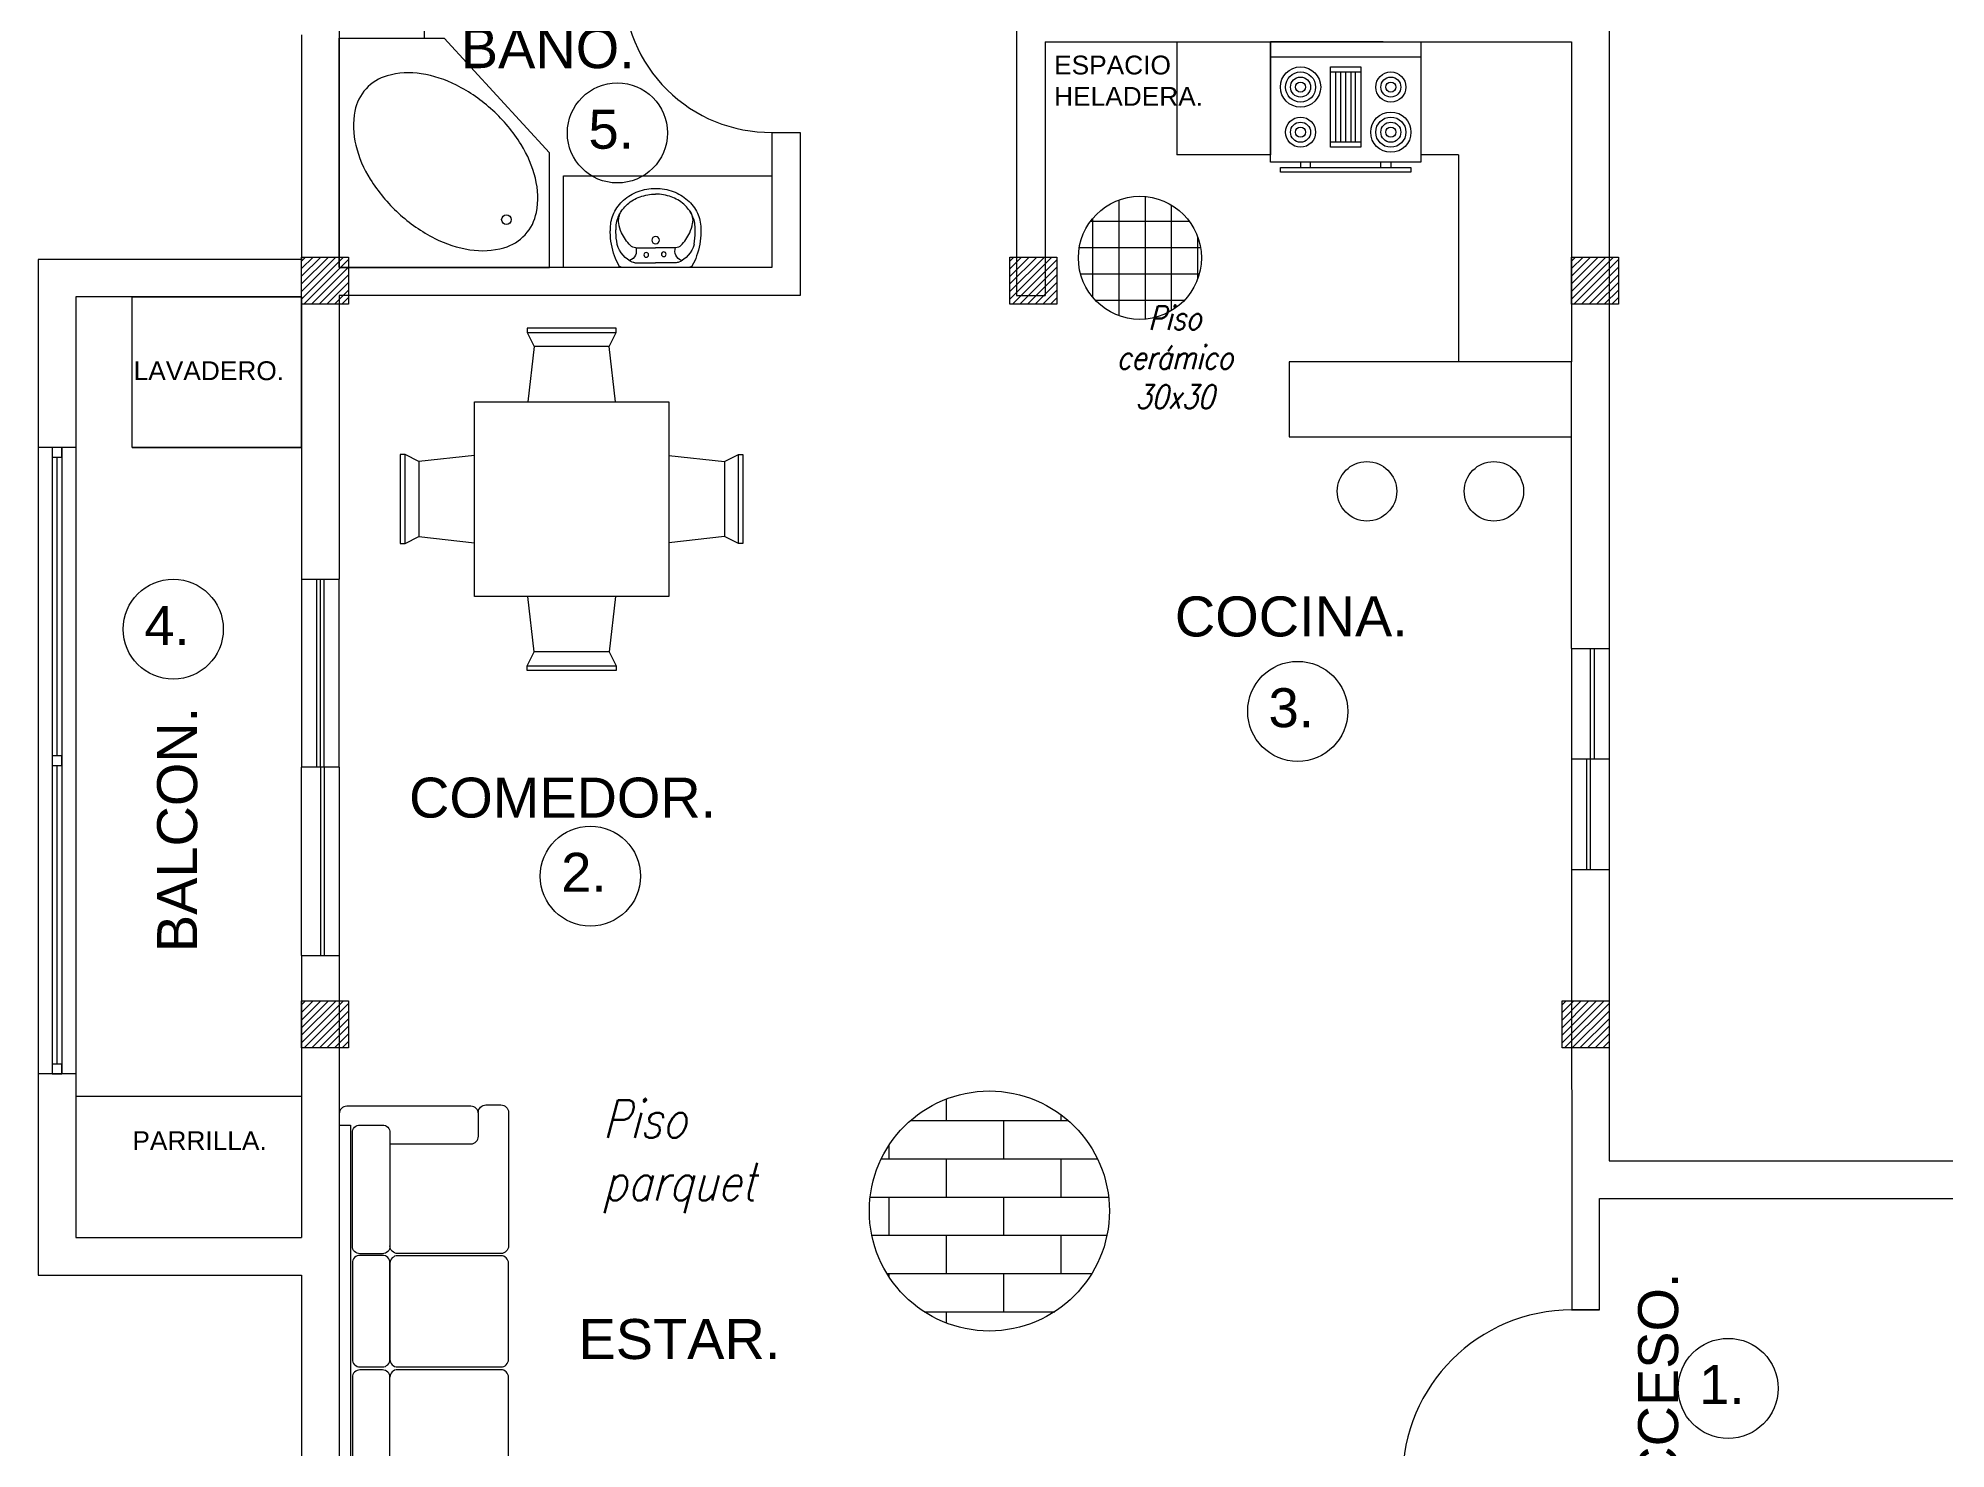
# Model space of a CAD drawing. Header units: millimetres. Extents: x 2444.3 to 2532.4, y 2068.2 to 2109.
# Drawn here: x 2464.3 to 2474.44, y 2086.51 to 2094.01 of the extents above; entities that cross this region are included whole.
import ezdxf
from ezdxf.enums import TextEntityAlignment as Align

# ---------------------------------------------------------------- set-up
doc = ezdxf.new("R2010")
doc.units = ezdxf.units.MM
doc.layers.get('0').update_dxf_attribs({"color": 4})
for name, color, linetype in [('ART', 8, 'Continuous'), ('artefactos', 7, 'Continuous'), ('CARP-MARCO-PUERTAS', 102, 'Continuous'), ('columnas', 254, 'Continuous'), ('hº aº', 251, 'Continuous'), ('MOBILIARIO', 7, 'Continuous'), ('MOBILIARIO1', 7, 'Continuous'), ('SANIT-DET', 1, 'Continuous'), ('texto HºAº', 141, 'Continuous')]:
    doc.layers.add(name, color=color, linetype=linetype)
doc.styles.add('ROMANS', font='arial.ttf')
doc.styles.add('ROMANS2', font='Romans.shx', dxfattribs={"width": 0.8, "oblique": 15})
doc.styles.get("Standard").update_dxf_attribs({"font": 'arial.ttf'})

# ---------------------------------------------------------------- blocks, each defined once
blk = doc.blocks.new('LAVAT-2')
blk.add_lwpolyline([(-0.177, 0), (0.177, 0, 0.27095), (0.195, 0.01, 0.041198), (0.218, 0.061, 0.087147), (0.241, 0.188, 0.014423), (0.24, 0.21, 0.110985), (0.222, 0.289, 0.102819), (0.17, 0.358, 0.093047), (0.093, 0.404, 0.087147), (0, 0.42, 0.087147), (-0.093, 0.404, 0.093047), (-0.17, 0.358, 0.102819), (-0.222, 0.289, 0.110985), (-0.24, 0.21, -0.014423), (-0.241, 0.188, 0.087147), (-0.218, 0.061, 0.041198), (-0.195, 0.01, 0.27095), (-0.177, 0)], format="xyb", close=True)
at = {"layer": 'SANIT-DET'}
for p, q in [((-0.106, 0.105), (0, 0.105)), ((0.106, 0.105), (0, 0.105)), ((-0.11, 0.025), (0, 0.025)), ((0.11, 0.025), (0, 0.025))]:
    blk.add_line(p, q, dxfattribs=at)
for points in [[(-0.21, 0.209, -0.11237), (-0.195, 0.276, -0.102819), (-0.15, 0.336, -0.093047), (-0.083, 0.375, -0.087147), (0, 0.39, -0.087147)], [(0.21, 0.209, 0.11237), (0.195, 0.276, 0.102819), (0.15, 0.336, 0.093047), (0.083, 0.375, 0.087147), (0, 0.39, 0.087147)], [(-0.204, 0.123, -0.048163), (-0.211, 0.188, -0.015067), (-0.21, 0.209, -0.042482)], [(-0.206, 0.246, -0.000644), (-0.206, 0.247, -0.042482)], [(-0.134, 0.117, -0.092164), (-0.181, 0.184, -0.064814), (-0.196, 0.235, -0.10564)], [(0.134, 0.117, 0.092164), (0.181, 0.184, 0.064814), (0.196, 0.235, 0.10564)], [(0.204, 0.123, 0.048163), (0.211, 0.188, 0.015067), (0.21, 0.209, 0.042482)], [(0.206, 0.246, 0.000644), (0.206, 0.247, 0.042482)]]:
    blk.add_lwpolyline(points, format="xyb", dxfattribs=at)
for centre, radius in [((0, 0.145), 0.02), ((-0.043, 0.07), 0.0125), ((0.05, 0.067), 0.0125)]:
    blk.add_circle(centre, radius, dxfattribs=at)
for centre, radius, start, end in [((-0.107, 0.249), 0.09, 146.4984, 189.2878), ((0.107, 0.249), 0.09, 350.7122, 33.5016), ((-0.06, 0.165), 0.151, 196.3504, 246.3403), ((-0.157, 0.087), 0.0542, 291.2773, 19.8888), ((-0.106, 0.145), 0.04, 225.1843, 270), ((0.157, 0.087), 0.0542, 160.1112, 248.7227), ((0.106, 0.145), 0.04, 270, 314.8157), ((0.06, 0.165), 0.151, 293.6597, 343.6496), ((-0.11, 0.05), 0.025, 246.3403, 270.2884), ((-0.11, 0.115), 0.09, 269.5093, 270), ((0.11, 0.05), 0.025, 269.7116, 293.6597), ((0.11, 0.115), 0.09, 270, 270.4907)]:
    blk.add_arc(centre, radius, start, end, dxfattribs=at)
at = {"style": 'ROMANS', "flags": 1}
blk.add_attdef('NOMENCLATURA', text='', height=0.08, dxfattribs=at).set_placement((0, 0.284), align=Align.MIDDLE)
blk = doc.blocks.new('ESTUFA80X64CM')
at = {"layer": 'ART'}
for p, q in [((0.08, 0), (0.08, 0.8)), ((0.64, 0.64), (0.667, 0.64)), ((0.667, 0.587), (0.64, 0.587)), ((0.16, 0.32), (0.16, 0.48)), ((0.533, 0.453), (0.16, 0.453)), ((0.16, 0.427), (0.533, 0.427)), ((0.533, 0.48), (0.533, 0.32)), ((0.533, 0.4), (0.16, 0.4)), ((0.16, 0.373), (0.533, 0.373)), ((0.533, 0.347), (0.16, 0.347)), ((0.667, 0.213), (0.64, 0.213)), ((0.64, 0.16), (0.667, 0.16))]:
    blk.add_line(p, q, dxfattribs=at)
for points in [[(0.64, 0), (0, 0), (0, 0.8), (0.64, 0.8)], [(0.693, 0.053), (0.667, 0.053), (0.667, 0.747), (0.693, 0.747)], [(0.56, 0.32), (0.133, 0.32), (0.133, 0.48), (0.56, 0.48)]]:
    blk.add_lwpolyline(points, close=True, dxfattribs=at)
for centre, radius in [((0.24, 0.64), 0.08), ((0.48, 0.64), 0.107), ((0.48, 0.64), 0.08), ((0.24, 0.64), 0.0533), ((0.24, 0.64), 0.0267), ((0.48, 0.64), 0.0533), ((0.48, 0.64), 0.0267), ((0.24, 0.16), 0.107), ((0.24, 0.16), 0.08), ((0.24, 0.16), 0.0533), ((0.48, 0.16), 0.08), ((0.48, 0.16), 0.0533), ((0.24, 0.16), 0.0267), ((0.48, 0.16), 0.0267)]:
    blk.add_circle(centre, radius, dxfattribs=at)
blk = doc.blocks.new('A$C2D307142')
at = {"color": 0, "linetype": 'ByBlock'}
for p, q in [((0, 0), (0, 48)), ((0, 48), (22, 48)), ((44, 24), (22, 48)), ((44, 0), (44, 24)), ((0, 0), (44, 0))]:
    blk.add_line(p, q, dxfattribs=at)
blk.add_lwpolyline([(38.93, 6.85, 0.139889), (41.26, 11.5, 0.107118), (41.06, 18.65, 0.079812), (38.06, 25.76, 0.067459), (32.13, 32.87, 0.067459), (24.53, 38.16, 0.079812), (17.19, 40.53, 0.107118), (10.05, 40.11, 0.139889), (5.62, 37.38, 0.139889), (3.29, 32.73, 0.107118), (3.48, 25.58, 0.079812), (6.49, 18.47, 0.067459), (12.41, 11.36, 0.067459), (20.01, 6.07, 0.079812), (27.35, 3.7, 0.107118), (34.49, 4.12, 0.139889)], format="xyb", close=True, dxfattribs=at)
blk.add_circle((35, 10), 1, dxfattribs=at)
blk = doc.blocks.new('ST90X220')
for points in [[(-0.892, -0.27), (-0.892, -0.7, -0.414214), (-0.932, -0.74), (-1.052, -0.74, -0.414214), (-1.092, -0.7), (-1.092, -0.04, -0.414214), (-1.052, 0), (1.052, 0, -0.414214), (1.092, -0.04), (1.092, -0.7, -0.414214), (1.052, -0.74), (0.932, -0.74, -0.414214), (0.892, -0.7), (0.892, -0.27)], [(-1.059, -0.74, 0.414214), (-1.099, -0.78), (-1.099, -0.86, 0.414214), (-1.059, -0.9), (-0.349, -0.9, 0.414214), (-0.309, -0.86), (-0.309, -0.31, 0.414214), (-0.349, -0.27)], [(1.059, -0.74, -0.414214), (1.099, -0.78), (1.099, -0.86, -0.414214), (1.059, -0.9), (0.349, -0.9, -0.414214), (0.309, -0.86), (0.309, -0.31, -0.414214), (0.349, -0.27)]]:
    blk.add_lwpolyline(points, format="xyb")
blk.add_lwpolyline([(-0.992, 0), (-0.992, -0.06), (0.992, -0.06), (0.992, 0)])
for points in [[(-0.952, -0.07, 0.414214), (-0.992, -0.11), (-0.992, -0.23, 0.414214), (-0.952, -0.27), (-0.348, -0.27, 0.414214), (-0.308, -0.23), (-0.308, -0.11, 0.414214), (-0.348, -0.07)], [(0.254, -0.07, -0.414214), (0.294, -0.11), (0.294, -0.23, -0.414214), (0.254, -0.27), (-0.259, -0.27, -0.414214), (-0.299, -0.23), (-0.299, -0.11, -0.414214), (-0.259, -0.07)], [(0.952, -0.07, -0.414214), (0.992, -0.11), (0.992, -0.23, -0.414214), (0.952, -0.27), (0.35, -0.27, -0.414214), (0.31, -0.23), (0.31, -0.11, -0.414214), (0.35, -0.07)], [(0.294, -0.86, -0.414214), (0.254, -0.9), (-0.257, -0.9, -0.414214), (-0.297, -0.86), (-0.297, -0.31, -0.414214), (-0.257, -0.27), (0.254, -0.27, -0.414214), (0.294, -0.31)]]:
    blk.add_lwpolyline(points, format="xyb", close=True)
blk.add_arc((0.93, -0.703), 0.0378, 178.3598, 263.0603)
blk = doc.blocks.new('MESACUAD-4P-103CM')
at = {"layer": 'MOBILIARIO'}
for p, q in [((0.28, 1.403), (0.753, 1.403)), ((0.716, 1.329), (0.317, 1.329)), ((-0.369, 0.281), (-0.369, 0.754)), ((-0.295, 0.717), (-0.295, 0.318)), ((1.329, 0.717), (1.329, 0.318)), ((1.403, 0.281), (1.403, 0.754)), ((0.716, -0.295), (0.317, -0.295)), ((0.28, -0.369), (0.753, -0.369))]:
    blk.add_line(p, q, dxfattribs=at)
for points in [[(0.749, 1.034), (0.716, 1.329), (0.753, 1.403), (0.753, 1.427), (0.28, 1.427), (0.28, 1.403), (0.317, 1.329), (0.284, 1.034)], [(0, 0.75), (-0.295, 0.717), (-0.369, 0.754), (-0.394, 0.754), (-0.394, 0.281), (-0.369, 0.281), (-0.295, 0.318), (0, 0.285)], [(1.034, 0.75), (1.329, 0.717), (1.403, 0.754), (1.427, 0.754), (1.427, 0.281), (1.403, 0.281), (1.329, 0.318), (1.034, 0.285)], [(0.749, 0), (0.716, -0.295), (0.753, -0.369), (0.753, -0.394), (0.28, -0.394), (0.28, -0.369), (0.317, -0.295), (0.284, 0)]]:
    blk.add_lwpolyline(points, dxfattribs=at)
blk.add_lwpolyline([(1.034, 1.034), (1.034, 0), (0, 0), (0, 1.034)], close=True, dxfattribs=at)

msp = doc.modelspace()

# ---------------------------------------------------------------- hatches: boundary and pattern name
at = {"layer": 'artefactos'}
h = msp.add_hatch(dxfattribs=at)
h.set_pattern_fill('NET', color=256, scale=0.044047, style=0)
h.set_pattern_definition([(0, (2372.42922, 1984.79346), (0, 0.13984799), []), (90, (2372.42922, 1984.79346), (-0.13984799, 9e-18), [])])
h.paths.add_polyline_path([(2470.481, 2092.841, 1), (2469.827, 2092.841, 1)])
h = msp.add_hatch(dxfattribs=at)
h.set_pattern_fill('AR-BRSTD', scale=0.003, style=0)
h.set_pattern_definition([(0, (2306.36212, 1918.7646), (0, 0.2032254), []), (90, (2306.36212, 1918.7646), (-0.3048, 0.2032254), [0.2032254, -0.2032254])])
h.paths.add_polyline_path([(2468.716, 2087.774, 1), (2469.992, 2087.774, 1)])
at = {"layer": 'hº aº'}
h = msp.add_hatch(dxfattribs=at)
h.set_pattern_fill('ANSI31', color=256, scale=0.009, style=0)
h.set_pattern_definition([(45, (1827.424872, 1660.40519), (-0.0202055763, 0.0202055763), [])])
h.paths.add_polyline_path([(2465.698, 2092.845), (2465.948, 2092.845), (2465.948, 2092.596), (2465.698, 2092.596)])
h = msp.add_hatch(dxfattribs=at)
h.set_pattern_fill('ANSI31', color=256, scale=0.009, style=0)
h.set_pattern_definition([(45, (1831.19032, 1660.40519), (-0.0202055763, 0.0202055763), [])])
h.paths.add_polyline_path([(2469.463, 2092.845), (2469.713, 2092.845), (2469.713, 2092.596), (2469.463, 2092.596)])
h = msp.add_hatch(dxfattribs=at)
h.set_pattern_fill('ANSI31', color=256, scale=0.009, style=0)
h.set_pattern_definition([(45, (1834.174874, 1660.40519), (-0.0202055763, 0.0202055763), [])])
h.paths.add_polyline_path([(2472.448, 2092.845), (2472.698, 2092.845), (2472.698, 2092.596), (2472.448, 2092.596)])
h = msp.add_hatch(dxfattribs=at)
h.set_pattern_fill('ANSI31', color=256, scale=0.009, style=0)
h.set_pattern_definition([(45, (1827.424872, 1656.450857), (-0.0202055763, 0.0202055763), [])])
h.paths.add_polyline_path([(2465.698, 2088.891), (2465.948, 2088.891), (2465.948, 2088.641), (2465.698, 2088.641)])
h = msp.add_hatch(dxfattribs=at)
h.set_pattern_fill('ANSI31', color=256, scale=0.009, style=0)
h.set_pattern_definition([(45, (1834.124876, 1656.450857), (-0.0202055763, 0.0202055763), [])])
h.paths.add_polyline_path([(2472.398, 2088.891), (2472.648, 2088.891), (2472.648, 2088.641), (2472.398, 2088.641)])

# ---------------------------------------------------------------- linework, layer by layer
at = {"color": 4}
for p, q in [((2472.648, 2098.34), (2472.648, 2090.764)), ((2469.498, 2094.139), (2469.498, 2092.64)), ((2465.698, 2094.027), (2465.698, 2092.833)), ((2465.898, 2094.027), (2465.898, 2092.79)), ((2469.651, 2093.989), (2469.651, 2092.64)), ((2469.651, 2093.989), (2470.351, 2093.989)), ((2471.448, 2093.989), (2470.848, 2093.989)), ((2468.198, 2093.508), (2468.198, 2092.79)), ((2468.198, 2093.508), (2468.348, 2093.508)), ((2468.348, 2093.508), (2468.348, 2092.64)), ((2467.998, 2092.79), (2465.898, 2092.79)), ((2467.998, 2092.79), (2465.898, 2092.79)), ((2465.898, 2092.64), (2465.898, 2091.133)), ((2468.348, 2092.64), (2465.898, 2092.64)), ((2469.498, 2092.64), (2469.651, 2092.64)), ((2465.698, 2092.633), (2464.498, 2092.633)), ((2464.498, 2092.633), (2464.498, 2091.833)), ((2465.698, 2092.633), (2465.698, 2091.833)), ((2464.798, 2091.833), (2465.698, 2091.833)), ((2472.448, 2090.764), (2472.448, 2091.889)), ((2472.448, 2089.59), (2472.45, 2087.248)), ((2472.648, 2089.59), (2472.648, 2088.04)), ((2465.698, 2089.133), (2465.698, 2087.633)), ((2465.698, 2089.133), (2465.698, 2087.633)), ((2465.898, 2089.133), (2465.898, 2086.14)), ((2465.698, 2088.383), (2464.498, 2088.383)), ((2465.698, 2088.383), (2465.698, 2087.633)), ((2465.698, 2088.383), (2465.698, 2087.633)), ((2472.648, 2088.04), (2475.548, 2088.04)), ((2472.598, 2087.84), (2475.598, 2087.84)), ((2472.598, 2087.248), (2472.598, 2087.84)), ((2465.698, 2087.433), (2465.698, 2085.98)), ((2472.448, 2087.248), (2472.598, 2087.248)), ((2472.598, 2087.248), (2472.448, 2087.248)), ((2472.598, 2087.248), (2472.448, 2087.248))]:
    msp.add_line(p, q, dxfattribs=at)
at = {"color": 1}
for p, q in [((2470.351, 2093.989), (2470.351, 2093.389)), ((2470.351, 2093.989), (2470.848, 2093.989)), ((2470.848, 2093.989), (2470.848, 2093.389)), ((2471.648, 2093.989), (2471.648, 2093.389)), ((2471.648, 2093.989), (2472.448, 2093.989)), ((2472.448, 2093.989), (2472.448, 2092.289)), ((2470.848, 2093.389), (2470.351, 2093.389)), ((2471.848, 2093.389), (2471.648, 2093.389)), ((2471.848, 2093.389), (2471.848, 2092.289))]:
    msp.add_line(p, q, dxfattribs=at)
at = {"color": 5}
for p, q in [((2465.698, 2092.833), (2464.298, 2092.833)), ((2464.298, 2092.833), (2464.298, 2091.833)), ((2465.698, 2092.633), (2464.498, 2092.633)), ((2464.498, 2092.633), (2464.498, 2091.833)), ((2464.498, 2091.833), (2464.298, 2091.833)), ((2465.698, 2091.833), (2465.698, 2091.133)), ((2464.498, 2088.504), (2464.298, 2088.504)), ((2464.298, 2088.504), (2464.298, 2087.433)), ((2464.498, 2088.504), (2464.498, 2087.633)), ((2464.498, 2087.633), (2465.698, 2087.633)), ((2464.298, 2087.433), (2465.698, 2087.433))]:
    msp.add_line(p, q, dxfattribs=at)
at = {"color": 7}
for p, q in [((2464.798, 2091.833), (2464.798, 2092.633)), ((2464.798, 2092.633), (2465.698, 2092.633)), ((2465.698, 2091.833), (2465.698, 2092.633)), ((2465.698, 2091.833), (2464.798, 2091.833))]:
    msp.add_line(p, q, dxfattribs=at)
at = {"color": 102}
for p, q in [((2464.298, 2091.833), (2464.298, 2088.504)), ((2464.373, 2091.781), (2464.373, 2090.194)), ((2465.698, 2091.133), (2465.898, 2091.133)), ((2472.448, 2090.764), (2472.648, 2090.764)), ((2472.548, 2090.764), (2472.548, 2089.59)), ((2472.568, 2090.764), (2472.568, 2090.177)), ((2472.648, 2090.764), (2472.648, 2089.59)), ((2464.373, 2090.143), (2464.373, 2088.555)), ((2472.448, 2090.177), (2472.648, 2090.177)), ((2472.528, 2090.177), (2472.528, 2089.59)), ((2472.448, 2089.59), (2472.648, 2089.59)), ((2465.698, 2089.133), (2465.898, 2089.133))]:
    msp.add_line(p, q, dxfattribs=at)
at = {"color": 2}
msp.add_lwpolyline([(2466.351, 2094.99), (2465.898, 2094.99), (2465.898, 2094.009), (2466.351, 2094.009)], close=True, dxfattribs=at)
at = {"color": 3}
msp.add_lwpolyline([(2467.091, 2093.277), (2468.198, 2093.277), (2468.198, 2092.79), (2467.091, 2092.79)], close=True, dxfattribs=at)
at = {"color": 1}
msp.add_lwpolyline([(2472.448, 2092.289), (2470.948, 2092.289), (2470.948, 2091.889), (2472.448, 2091.889)], close=True, dxfattribs=at)
at = {"color": 7}
for points in [[(2464.423, 2091.833), (2464.373, 2091.833), (2464.373, 2091.781), (2464.423, 2091.781)], [(2464.423, 2090.194), (2464.373, 2090.194), (2464.373, 2090.143), (2464.423, 2090.143)], [(2464.423, 2088.555), (2464.373, 2088.555), (2464.373, 2088.504), (2464.423, 2088.504)]]:
    msp.add_lwpolyline(points, close=True, dxfattribs=at)
for centre in [(2467.377, 2093.505), (2465.016, 2090.867), (2470.993, 2090.43), (2467.233, 2089.554), (2473.281, 2086.831)]:
    msp.add_circle(centre, 0.266, dxfattribs=at)
at = {"color": 1}
for centre in [(2471.361, 2091.6), (2472.036, 2091.6)]:
    msp.add_circle(centre, 0.158, dxfattribs=at)
at = {"color": 7}
for centre, radius, start, end in [((2468.191, 2094.29), 0.782, 180.0111, 270.5117), ((2472.45, 2086.348), 0.9, 89.9993, 179.9725)]:
    msp.add_arc(centre, radius, start, end, dxfattribs=at)
at = {"layer": 'artefactos'}
msp.add_circle((2470.154, 2092.841), 0.327, dxfattribs=at)
at = {"layer": 'artefactos', "color": 7}
msp.add_circle((2469.354, 2087.774), 0.638, dxfattribs=at)
at = {"layer": 'CARP-MARCO-PUERTAS'}
for p, q in [((2464.423, 2091.833), (2464.423, 2088.504)), ((2464.398, 2091.781), (2464.398, 2090.194)), ((2465.698, 2091.133), (2465.698, 2090.133)), ((2465.778, 2091.133), (2465.778, 2090.133)), ((2465.798, 2090.133), (2465.798, 2091.133)), ((2465.818, 2090.133), (2465.818, 2091.133)), ((2465.898, 2090.133), (2465.898, 2091.133)), ((2472.448, 2090.764), (2472.448, 2089.59)), ((2464.398, 2090.143), (2464.398, 2088.555)), ((2465.898, 2090.133), (2465.698, 2090.133)), ((2465.698, 2089.133), (2465.698, 2090.133)), ((2465.898, 2090.133), (2465.698, 2090.133)), ((2465.798, 2090.133), (2465.798, 2089.133)), ((2465.818, 2090.133), (2465.818, 2089.133)), ((2465.898, 2090.133), (2465.898, 2089.133))]:
    msp.add_line(p, q, dxfattribs=at)
at = {"layer": 'CARP-MARCO-PUERTAS', "color": 106, "true_color": 0x0a6620}
msp.add_line((2464.498, 2091.833), (2464.498, 2088.504), dxfattribs=at)
at = {"layer": 'columnas'}
for points in [[(2465.698, 2092.845), (2465.948, 2092.845), (2465.948, 2092.595), (2465.698, 2092.595)], [(2469.463, 2092.845), (2469.713, 2092.845), (2469.713, 2092.595), (2469.463, 2092.595)], [(2472.448, 2092.845), (2472.698, 2092.845), (2472.698, 2092.595), (2472.448, 2092.595)], [(2465.698, 2088.891), (2465.948, 2088.891), (2465.948, 2088.641), (2465.698, 2088.641)], [(2472.398, 2088.891), (2472.648, 2088.891), (2472.648, 2088.641), (2472.398, 2088.641)]]:
    msp.add_lwpolyline(points, close=True, dxfattribs=at)

# ---------------------------------------------------------------- block references
at = {"color": 7, "true_color": 0xffffff, "xscale": 0.0254, "yscale": 0.0254, "zscale": 0.0254}
msp.add_blockref('A$C2D307142', (2465.898, 2092.79), dxfattribs=at)
at = {"layer": 'ART', "rotation": 270}
msp.add_blockref('ESTUFA80X64CM', (2470.848, 2093.989), dxfattribs=at)
at = {"layer": 'CARP-MARCO-PUERTAS', "xscale": -1}
msp.add_blockref('LAVAT-2', (2467.58, 2092.79), dxfattribs=at)
at = {"layer": 'MOBILIARIO'}
msp.add_blockref('MESACUAD-4P-103CM', (2466.617, 2091.041), dxfattribs=at)
at = {"layer": 'MOBILIARIO1', "xscale": -1, "rotation": 89.99893098206694}
msp.add_blockref('ST90X220', (2465.898, 2087.239), dxfattribs=at)

# ---------------------------------------------------------------- texts
at = {"color": 7}
for s, width, insert, char_height, attachment_point in [('{\\H5x;BAÑO.}', 6.18774, (2467.469, 2094.062), 0.04254, 3), ('ESPACIO\\PHELADERA.', 6.20163, (2469.698, 2093.916), 0.1, 1), ('{\\H5x;5.}', 6.18774, (2467.464, 2093.628), 0.0414, 3), ('LAVADERO.', 6.20163, (2465.605, 2092.291), 0.1, 3), ('{\\H5x;COCINA.}', 6.18774, (2471.578, 2091.041), 0.04254, 3), ('{\\H5x;4.}', 6.18774, (2465.103, 2090.99), 0.0414, 3), ('{\\H5x;3.}', 6.18774, (2471.079, 2090.553), 0.0414, 3), ('{\\H5x;\\PCOMEDOR.}', 6.18774, (2467.902, 2090.432), 0.0425, 3), ('{\\H5x;2.}', 6.18774, (2467.319, 2089.678), 0.0414, 3), ('PARRILLA.', 6.20163, (2465.513, 2088.198), 0.1, 3), ('{\\H5x;ESTAR.}', 6.18774, (2468.243, 2086.984), 0.04254, 9), ('{\\H5x;1.}', 6.18774, (2473.368, 2086.955), 0.0414, 3)]:
    msp.add_mtext_dynamic_manual_height_columns(s, width=width, gutter_width=12.5, heights=[0], dxfattribs=dict(at, insert=insert, char_height=char_height, attachment_point=attachment_point))
at = {"color": 7, "char_height": 0.04254, "rotation": 90}
for s, insert, attachment_point in [('{\\H5x;BALCON.}', (2465.146, 2089.15), 7), ('{\\H5x;ACCESO.}', (2473.018, 2087.447), 9)]:
    msp.add_mtext_dynamic_manual_height_columns(s, width=6.18774, gutter_width=12.5, heights=[0], dxfattribs=dict(at, insert=insert, attachment_point=attachment_point))
at = {"layer": 'texto HºAº', "color": 7, "style": 'ROMANS2'}
for s, insert, char_height, width, attachment_point in [('Piso cerámico \\P30x30 ', (2470.339, 2092.312), 0.12585, 0.00642, 5), ('Piso parquet ', (2467.298, 2088.363), 0.2, 0.0102, 1)]:
    msp.add_mtext(s, dxfattribs=dict(at, insert=insert, char_height=char_height, width=width, attachment_point=attachment_point))

doc.saveas('drawing.dxf')
